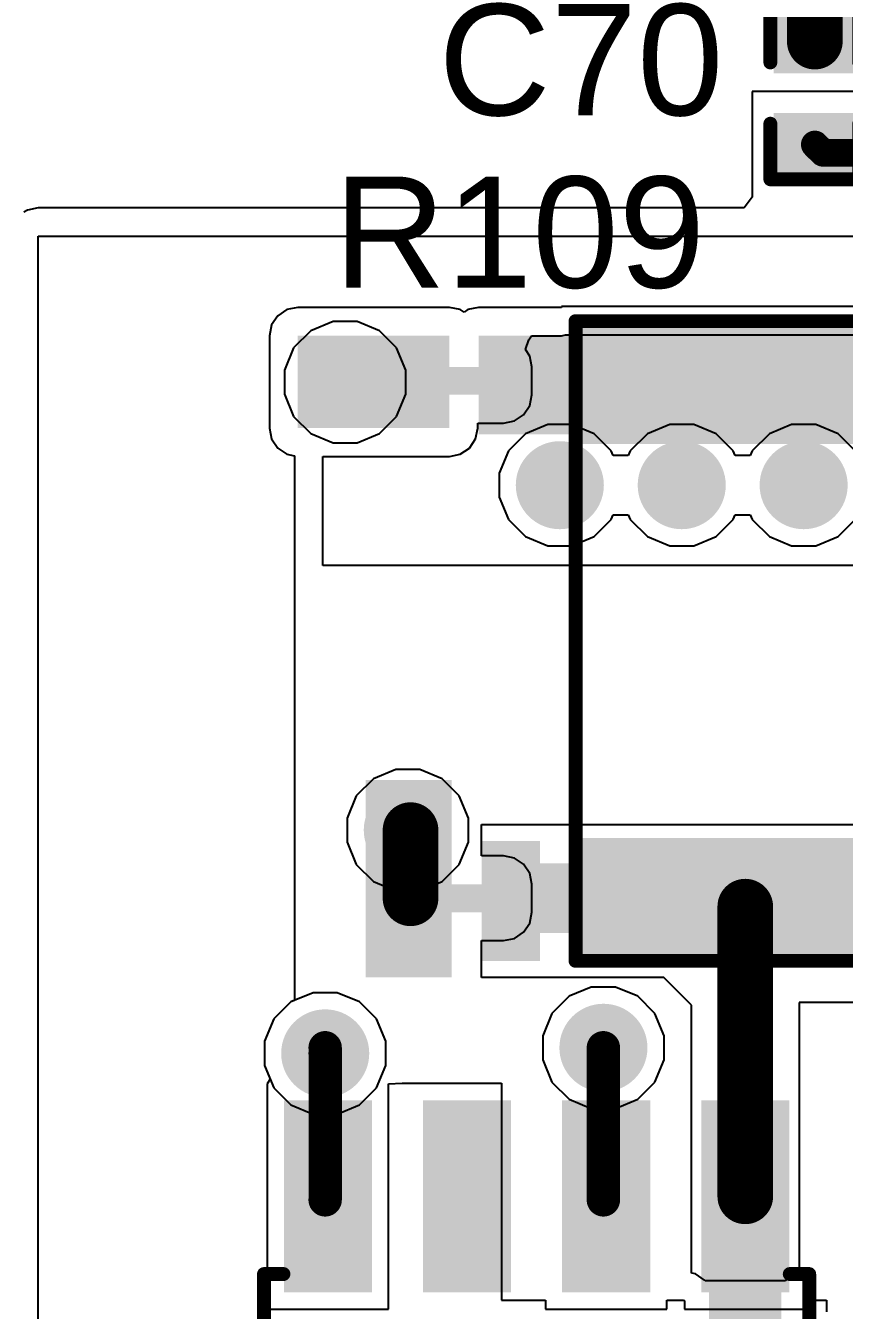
# Model space of a CAD drawing. Header units: millimetres. Extents: x 0 to 5423, y 0 to 5425.
# Drawn here: x 114.33 to 121.81, y 13.72 to 25.46 of the extents above; entities that cross this region are included whole.
import ezdxf

# ---------------------------------------------------------------- set-up
doc = ezdxf.new("R2010")
doc.units = ezdxf.units.MM
for name, color, linetype in [('BottomLayer', 5, 'Continuous'), ('BottomSolder', 6, 'Continuous'), ('TopLayer', 1, 'Continuous'), ('TopOverlay', 2, 'Continuous'), ('TopPaste', 8, 'Continuous'), ('TopSolder', 216, 'Continuous'), ('ViaHoleLayer', 16, 'Continuous')]:
    doc.layers.add(name, color=color, linetype=linetype)
doc.styles.add('Arial', font='', dxfattribs={"height": 0.2})
doc.styles.get('Arial').set_extended_font_data('Arial')

# ---------------------------------------------------------------- blocks, each defined once
blk = doc.blocks.new('N___T___P___60')
at = {"layer": 'TopLayer'}
for points in [[(-0.699, -0.318), (-0.699, 0.318), (-0.241, 0.318), (-0.241, -0.318)], [(0.241, -0.318), (0.241, 0.318), (0.699, 0.318), (0.699, -0.318)], [(-0.383, -0.127), (0.379, -0.127), (0.379, 0.127), (-0.383, 0.127)]]:
    blk.add_hatch(color=1, dxfattribs=at).paths.add_polyline_path(points)
at = {"layer": 'TopPaste'}
for points in [[(-0.699, -0.318), (-0.699, 0.318), (-0.241, 0.318), (-0.241, -0.318)], [(0.241, -0.318), (0.241, 0.318), (0.699, 0.318), (0.699, -0.318)]]:
    blk.add_hatch(color=8, dxfattribs=at).paths.add_polyline_path(points)
blk = doc.blocks.new('N___T___P___61')
at = {"layer": 'TopLayer'}
for points in [[(-0.699, -0.318), (-0.699, 0.318), (-0.241, 0.318), (-0.241, -0.318)], [(0.241, -0.318), (0.241, 0.318), (0.699, 0.318), (0.699, -0.318)], [(-0.383, -0.127), (0.379, -0.127), (0.379, 0.127), (-0.383, 0.127)]]:
    blk.add_hatch(color=1, dxfattribs=at).paths.add_polyline_path(points)
at = {"layer": 'TopPaste'}
for points in [[(-0.699, -0.318), (-0.699, 0.318), (-0.241, 0.318), (-0.241, -0.318)], [(0.241, -0.318), (0.241, 0.318), (0.699, 0.318), (0.699, -0.318)]]:
    blk.add_hatch(color=8, dxfattribs=at).paths.add_polyline_path(points)
blk = doc.blocks.new('SOIC_8_124')
at = {"layer": 'TopLayer'}
for points in [[(-1.925, 2.205), (-1.925, 1.605), (-3.475, 1.605), (-3.475, 2.205)], [(3.475, 2.205), (3.475, 1.605), (1.925, 1.605), (1.925, 2.205)], [(-1.925, 0.935), (-1.925, 0.335), (-3.475, 0.335), (-3.475, 0.935)], [(3.475, 0.935), (3.475, 0.335), (1.925, 0.335), (1.925, 0.935)], [(-1.925, -0.335), (-1.925, -0.935), (-3.475, -0.935), (-3.475, -0.335)], [(3.475, -0.335), (3.475, -0.935), (1.925, -0.935), (1.925, -0.335)], [(-1.925, -1.605), (-1.925, -2.205), (-3.475, -2.205), (-3.475, -1.605)], [(3.475, -1.605), (3.475, -2.205), (1.925, -2.205), (1.925, -1.605)]]:
    blk.add_hatch(color=1, dxfattribs=at).paths.add_polyline_path(points)
at = {"layer": 'TopOverlay'}
blk.add_hatch(color=2, dxfattribs=at).paths.add_polyline_path([(-1.828, 1.573), (-1.498, 1.573), (-1.498, 2.234), (-1.828, 2.234)])
at = {"layer": 'TopPaste'}
for points in [[(-1.925, 2.205), (-1.925, 1.605), (-3.475, 1.605), (-3.475, 2.205)], [(3.475, 2.205), (3.475, 1.605), (1.925, 1.605), (1.925, 2.205)], [(-1.925, 0.935), (-1.925, 0.335), (-3.475, 0.335), (-3.475, 0.935)], [(3.475, 0.935), (3.475, 0.335), (1.925, 0.335), (1.925, 0.935)], [(-1.925, -0.335), (-1.925, -0.935), (-3.475, -0.935), (-3.475, -0.335)], [(3.475, -0.335), (3.475, -0.935), (1.925, -0.935), (1.925, -0.335)], [(-1.925, -1.605), (-1.925, -2.205), (-3.475, -2.205), (-3.475, -1.605)], [(3.475, -1.605), (3.475, -2.205), (1.925, -2.205), (1.925, -1.605)]]:
    blk.add_hatch(color=8, dxfattribs=at).paths.add_polyline_path(points)
at = {"layer": 'TopSolder'}
for points in [[(-1.823, 2.307), (-1.823, 1.503), (-3.577, 1.503), (-3.577, 2.307)], [(3.577, 2.307), (3.577, 1.503), (1.823, 1.503), (1.823, 2.307)], [(-1.823, 1.037), (-1.823, 0.233), (-3.577, 0.233), (-3.577, 1.037)], [(3.577, 1.037), (3.577, 0.233), (1.823, 0.233), (1.823, 1.037)], [(-1.823, -0.233), (-1.823, -1.037), (-3.577, -1.037), (-3.577, -0.233)], [(3.577, -0.233), (3.577, -1.037), (1.823, -1.037), (1.823, -0.233)], [(-1.823, -1.503), (-1.823, -2.307), (-3.577, -2.307), (-3.577, -1.503)], [(3.577, -1.503), (3.577, -2.307), (1.823, -2.307), (1.823, -1.503)]]:
    blk.add_hatch(color=216, dxfattribs=at).paths.add_polyline_path(points)
at = {"layer": 'TopOverlay', "const_width": 0.127}
for points in [[(-1.991, 2.311), (-1.991, 2.489)], [(1.991, 2.489), (-1.991, 2.489)], [(1.991, 2.311), (1.991, 2.489)], [(-3.632, 1.905), (-3.759, 2.032)], [(-3.759, 1.778), (-3.759, 2.032)], [(-3.759, 1.778), (-3.632, 1.905)], [(-1.991, -2.489), (-1.991, -2.311)], [(1.991, -2.489), (1.991, -2.311)], [(1.991, -2.489), (-1.991, -2.489)]]:
    blk.add_lwpolyline(points, dxfattribs=at)
at = {"layer": 'TopOverlay', "const_width": 0.0635}
for points in [[(-2.022, 2.489, 1), (-1.959, 2.489, 1)], [(-2.022, 2.489, 1), (-1.959, 2.489, 1)], [(1.959, 2.489, 1), (2.022, 2.489, 1)], [(1.959, 2.489, 1), (2.022, 2.489, 1)], [(-2.022, 2.311, 1), (-1.959, 2.311, 1)], [(1.959, 2.311, 1), (2.022, 2.311, 1)], [(-3.791, 2.032, 1), (-3.727, 2.032, 1)], [(-3.791, 2.032, 1), (-3.727, 2.032, 1)], [(-3.664, 1.905, 1), (-3.6, 1.905, 1)], [(-3.664, 1.905, 1), (-3.6, 1.905, 1)], [(-3.791, 1.778, 1), (-3.727, 1.778, 1)], [(-3.791, 1.778, 1), (-3.727, 1.778, 1)], [(-2.022, -2.311, 1), (-1.959, -2.311, 1)], [(1.959, -2.311, 1), (2.022, -2.311, 1)], [(-2.022, -2.489, 1), (-1.959, -2.489, 1)], [(-2.022, -2.489, 1), (-1.959, -2.489, 1)], [(1.959, -2.489, 1), (2.022, -2.489, 1)], [(1.959, -2.489, 1), (2.022, -2.489, 1)]]:
    blk.add_lwpolyline(points, format="xyb", close=True, dxfattribs=at)
blk = doc.blocks.new('RES_2010_195')
at = {"layer": 'TopLayer'}
for points in [[(-2.8, 1.4), (-1.9, 1.4), (-1.9, -1.4), (-2.8, -1.4)], [(1.9, 1.4), (2.8, 1.4), (2.8, -1.4), (1.9, -1.4)]]:
    blk.add_hatch(color=1, dxfattribs=at).paths.add_polyline_path(points)
at = {"layer": 'TopPaste'}
for points in [[(-2.8, 1.4), (-1.9, 1.4), (-1.9, -1.4), (-2.8, -1.4)], [(1.9, 1.4), (2.8, 1.4), (2.8, -1.4), (1.9, -1.4)]]:
    blk.add_hatch(color=8, dxfattribs=at).paths.add_polyline_path(points)
at = {"layer": 'TopSolder'}
for points in [[(-2.902, 1.502), (-1.798, 1.502), (-1.798, -1.502), (-2.902, -1.502)], [(1.798, 1.502), (2.902, 1.502), (2.902, -1.502), (1.798, -1.502)]]:
    blk.add_hatch(color=216, dxfattribs=at).paths.add_polyline_path(points)
at = {"layer": 'TopOverlay', "const_width": 0.127}
for points in [[(2.921, 1.524), (-2.921, 1.524)], [(-2.921, -1.524), (-2.921, 1.524)], [(2.921, -1.524), (2.921, 1.524)], [(2.921, -1.524), (-2.921, -1.524)]]:
    blk.add_lwpolyline(points, dxfattribs=at)
at = {"layer": 'TopOverlay', "const_width": 0.0635}
for points in [[(-2.953, 1.524, 1), (-2.889, 1.524, 1)], [(-2.953, 1.524, 1), (-2.889, 1.524, 1)], [(2.889, 1.524, 1), (2.953, 1.524, 1)], [(2.889, 1.524, 1), (2.953, 1.524, 1)], [(-2.953, -1.524, 1), (-2.889, -1.524, 1)], [(-2.953, -1.524, 1), (-2.889, -1.524, 1)], [(2.889, -1.524, 1), (2.953, -1.524, 1)], [(2.889, -1.524, 1), (2.953, -1.524, 1)]]:
    blk.add_lwpolyline(points, format="xyb", close=True, dxfattribs=at)
blk = doc.blocks.new('C___0402_356')
at = {"layer": 'TopLayer'}
for points in [[(-0.699, -0.318), (-0.699, 0.318), (-0.241, 0.318), (-0.241, -0.318)], [(0.241, -0.318), (0.241, 0.318), (0.699, 0.318), (0.699, -0.318)]]:
    blk.add_hatch(color=1, dxfattribs=at).paths.add_polyline_path(points)
at = {"layer": 'TopPaste'}
for points in [[(-0.699, -0.318), (-0.699, 0.318), (-0.241, 0.318), (-0.241, -0.318)], [(0.241, -0.318), (0.241, 0.318), (0.699, 0.318), (0.699, -0.318)]]:
    blk.add_hatch(color=8, dxfattribs=at).paths.add_polyline_path(points)
at = {"layer": 'TopSolder'}
for points in [[(-0.758, -0.377), (-0.758, 0.377), (-0.181, 0.377), (-0.181, -0.377)], [(0.181, -0.377), (0.181, 0.377), (0.758, 0.377), (0.758, -0.377)]]:
    blk.add_hatch(color=216, dxfattribs=at).paths.add_polyline_path(points)
at = {"layer": 'TopOverlay', "const_width": 0.127}
for points in [[(-0.787, 0.406), (-0.279, 0.406)], [(-0.787, 0.406), (-0.787, -0.406)], [(0.279, 0.406), (0.787, 0.406)], [(0.787, 0.406), (0.787, -0.406)], [(-0.787, -0.406), (-0.279, -0.406)], [(0.279, -0.406), (0.787, -0.406)]]:
    blk.add_lwpolyline(points, dxfattribs=at)
at = {"layer": 'TopOverlay', "const_width": 0.0635}
for points in [[(-0.819, 0.406, 1), (-0.756, 0.406, 1)], [(-0.819, 0.406, 1), (-0.756, 0.406, 1)], [(-0.311, 0.406, 1), (-0.248, 0.406, 1)], [(0.248, 0.406, 1), (0.311, 0.406, 1)], [(0.756, 0.406, 1), (0.819, 0.406, 1)], [(0.756, 0.406, 1), (0.819, 0.406, 1)], [(-0.819, -0.406, 1), (-0.756, -0.406, 1)], [(-0.819, -0.406, 1), (-0.756, -0.406, 1)], [(-0.311, -0.406, 1), (-0.248, -0.406, 1)], [(0.248, -0.406, 1), (0.311, -0.406, 1)], [(0.756, -0.406, 1), (0.819, -0.406, 1)], [(0.756, -0.406, 1), (0.819, -0.406, 1)]]:
    blk.add_lwpolyline(points, format="xyb", close=True, dxfattribs=at)

msp = doc.modelspace()

# ---------------------------------------------------------------- hatches: boundary and pattern name
at = {"layer": 'BottomLayer'}
h = msp.add_hatch(color=5, dxfattribs=at)
edge = h.paths.add_edge_path()
edge.add_arc((117.251, 22.2), 0.3, 0, 360)
h = msp.add_hatch(color=5, dxfattribs=at)
edge = h.paths.add_edge_path()
edge.add_arc((119.211, 21.26), 0.3, 0, 360)
h = msp.add_hatch(color=5, dxfattribs=at)
edge = h.paths.add_edge_path()
edge.add_arc((120.324, 21.26), 0.3, 0, 360)
h = msp.add_hatch(color=5, dxfattribs=at)
edge = h.paths.add_edge_path()
edge.add_arc((121.437, 21.26), 0.3, 0, 360)
h = msp.add_hatch(color=5, dxfattribs=at)
edge = h.paths.add_edge_path()
edge.add_arc((117.823, 18.11), 0.3, 0, 360)
h = msp.add_hatch(color=5, dxfattribs=at)
edge = h.paths.add_edge_path()
edge.add_arc((117.069, 16.071), 0.3, 0, 360)
h = msp.add_hatch(color=5, dxfattribs=at)
edge = h.paths.add_edge_path()
edge.add_arc((119.609, 16.122), 0.3, 0, 360)
at = {"layer": 'BottomSolder'}
h = msp.add_hatch(color=6, dxfattribs=at)
edge = h.paths.add_edge_path()
edge.add_arc((117.251, 22.2), 0.402, 0, 360)
h = msp.add_hatch(color=6, dxfattribs=at)
edge = h.paths.add_edge_path()
edge.add_arc((119.211, 21.26), 0.402, 0, 360)
h = msp.add_hatch(color=6, dxfattribs=at)
edge = h.paths.add_edge_path()
edge.add_arc((120.324, 21.26), 0.402, 0, 360)
h = msp.add_hatch(color=6, dxfattribs=at)
edge = h.paths.add_edge_path()
edge.add_arc((121.437, 21.26), 0.402, 0, 360)
h = msp.add_hatch(color=6, dxfattribs=at)
edge = h.paths.add_edge_path()
edge.add_arc((117.823, 18.11), 0.402, 0, 360)
h = msp.add_hatch(color=6, dxfattribs=at)
edge = h.paths.add_edge_path()
edge.add_arc((117.069, 16.071), 0.402, 0, 360)
h = msp.add_hatch(color=6, dxfattribs=at)
edge = h.paths.add_edge_path()
edge.add_arc((119.609, 16.122), 0.402, 0, 360)
at = {"layer": 'TopLayer'}
for points in [[(118.203, 22.625), (116.819, 22.625), (116.819, 21.781), (118.203, 21.781)], [(118.47, 21.725), (120.934, 21.725), (120.934, 22.625), (118.47, 22.625)], [(118.224, 16.764), (118.224, 18.568), (117.437, 18.568), (117.437, 16.764)], [(119.029, 18.009), (118.496, 18.009), (118.496, 16.916), (119.029, 16.916)], [(118.661, 17.17), (120.045, 17.17), (120.045, 17.805), (118.661, 17.805)]]:
    msp.add_hatch(color=1, dxfattribs=at).paths.add_polyline_path(points)
h = msp.add_hatch(color=1, dxfattribs=at)
edge = h.paths.add_edge_path()
edge.add_arc((117.251, 22.2), 0.3, 0, 360)
h = msp.add_hatch(color=1, dxfattribs=at)
edge = h.paths.add_edge_path()
edge.add_arc((119.211, 21.26), 0.3, 0, 360)
h = msp.add_hatch(color=1, dxfattribs=at)
edge = h.paths.add_edge_path()
edge.add_arc((120.324, 21.26), 0.3, 0, 360)
h = msp.add_hatch(color=1, dxfattribs=at)
edge = h.paths.add_edge_path()
edge.add_arc((121.437, 21.26), 0.3, 0, 360)
h = msp.add_hatch(color=1, dxfattribs=at)
edge = h.paths.add_edge_path()
edge.add_arc((117.823, 18.11), 0.3, 0, 360)
h = msp.add_hatch(color=1, dxfattribs=at)
edge = h.paths.add_edge_path()
edge.add_arc((117.069, 16.071), 0.3, 0, 360)
h = msp.add_hatch(color=1, dxfattribs=at)
edge = h.paths.add_edge_path()
edge.add_arc((119.609, 16.122), 0.3, 0, 360)
at = {"layer": 'TopSolder'}
h = msp.add_hatch(color=216, dxfattribs=at)
edge = h.paths.add_edge_path()
edge.add_arc((117.251, 22.2), 0.402, 0, 360)
h = msp.add_hatch(color=216, dxfattribs=at)
edge = h.paths.add_edge_path()
edge.add_arc((119.211, 21.26), 0.402, 0, 360)
h = msp.add_hatch(color=216, dxfattribs=at)
edge = h.paths.add_edge_path()
edge.add_arc((120.324, 21.26), 0.402, 0, 360)
h = msp.add_hatch(color=216, dxfattribs=at)
edge = h.paths.add_edge_path()
edge.add_arc((121.437, 21.26), 0.402, 0, 360)
h = msp.add_hatch(color=216, dxfattribs=at)
edge = h.paths.add_edge_path()
edge.add_arc((117.823, 18.11), 0.402, 0, 360)
h = msp.add_hatch(color=216, dxfattribs=at)
edge = h.paths.add_edge_path()
edge.add_arc((117.069, 16.071), 0.402, 0, 360)
h = msp.add_hatch(color=216, dxfattribs=at)
edge = h.paths.add_edge_path()
edge.add_arc((119.609, 16.122), 0.402, 0, 360)
at = {"layer": 'ViaHoleLayer'}
h = msp.add_hatch(color=16, dxfattribs=at)
edge = h.paths.add_edge_path()
edge.add_arc((117.251, 22.2), 0.15, 0, 360)
h = msp.add_hatch(color=16, dxfattribs=at)
edge = h.paths.add_edge_path()
edge.add_arc((119.211, 21.26), 0.15, 0, 360)
h = msp.add_hatch(color=16, dxfattribs=at)
edge = h.paths.add_edge_path()
edge.add_arc((120.324, 21.26), 0.15, 0, 360)
h = msp.add_hatch(color=16, dxfattribs=at)
edge = h.paths.add_edge_path()
edge.add_arc((121.437, 21.26), 0.15, 0, 360)
h = msp.add_hatch(color=16, dxfattribs=at)
edge = h.paths.add_edge_path()
edge.add_arc((117.823, 18.11), 0.15, 0, 360)
h = msp.add_hatch(color=16, dxfattribs=at)
edge = h.paths.add_edge_path()
edge.add_arc((117.069, 16.071), 0.15, 0, 360)
h = msp.add_hatch(color=16, dxfattribs=at)
edge = h.paths.add_edge_path()
edge.add_arc((119.609, 16.122), 0.15, 0, 360)

# ---------------------------------------------------------------- linework, layer by layer
at = {"layer": 'BottomLayer'}
for p, q in [((116.937, 22.67), (116.781, 22.514)), ((117.141, 22.754), (116.937, 22.67)), ((117.361, 22.754), (117.141, 22.754)), ((117.565, 22.67), (117.361, 22.754)), ((117.72, 22.514), (117.565, 22.67)), ((116.781, 22.514), (116.697, 22.31)), ((117.805, 22.31), (117.72, 22.514)), ((116.697, 22.31), (116.697, 22.09)), ((117.805, 22.09), (117.805, 22.31)), ((116.697, 22.09), (116.781, 21.886)), ((117.72, 21.886), (117.805, 22.09)), ((116.781, 21.886), (116.937, 21.731)), ((117.565, 21.731), (117.72, 21.886)), ((116.937, 21.731), (117.141, 21.646)), ((117.361, 21.646), (117.565, 21.731)), ((118.897, 21.729), (118.741, 21.574)), ((119.101, 21.814), (118.897, 21.729)), ((119.321, 21.814), (119.101, 21.814)), ((119.525, 21.729), (119.321, 21.814)), ((119.681, 21.574), (119.525, 21.729)), ((120.01, 21.729), (119.854, 21.574)), ((120.214, 21.814), (120.01, 21.729)), ((120.434, 21.814), (120.214, 21.814)), ((120.638, 21.729), (120.434, 21.814)), ((120.794, 21.574), (120.638, 21.729)), ((121.124, 21.729), (120.968, 21.574)), ((121.327, 21.814), (121.124, 21.729)), ((121.548, 21.814), (121.327, 21.814)), ((121.751, 21.729), (121.548, 21.814)), ((121.907, 21.574), (121.751, 21.729)), ((117.141, 21.646), (117.361, 21.646)), ((118.741, 21.574), (118.657, 21.37)), ((119.699, 21.53), (119.681, 21.574)), ((119.836, 21.53), (119.699, 21.53)), ((119.854, 21.574), (119.836, 21.53)), ((120.812, 21.53), (120.794, 21.574)), ((120.95, 21.53), (120.812, 21.53)), ((120.968, 21.574), (120.95, 21.53)), ((118.657, 21.37), (118.657, 21.15)), ((118.657, 21.15), (118.741, 20.946)), ((118.741, 20.946), (118.897, 20.79)), ((119.525, 20.79), (119.681, 20.946)), ((119.681, 20.946), (119.699, 20.99)), ((119.699, 20.99), (119.836, 20.99)), ((119.836, 20.99), (119.854, 20.946)), ((119.854, 20.946), (120.01, 20.79)), ((120.638, 20.79), (120.794, 20.946)), ((120.794, 20.946), (120.812, 20.99)), ((120.812, 20.99), (120.95, 20.99)), ((120.95, 20.99), (120.968, 20.946)), ((120.968, 20.946), (121.124, 20.79)), ((121.751, 20.79), (121.907, 20.946)), ((118.897, 20.79), (119.101, 20.706)), ((119.321, 20.706), (119.525, 20.79)), ((120.01, 20.79), (120.214, 20.706)), ((120.434, 20.706), (120.638, 20.79)), ((121.124, 20.79), (121.327, 20.706)), ((121.548, 20.706), (121.751, 20.79)), ((119.101, 20.706), (119.321, 20.706)), ((120.214, 20.706), (120.434, 20.706)), ((121.327, 20.706), (121.548, 20.706)), ((117.713, 18.664), (117.509, 18.579)), ((117.933, 18.664), (117.713, 18.664)), ((118.137, 18.579), (117.933, 18.664)), ((117.509, 18.579), (117.353, 18.424)), ((118.292, 18.424), (118.137, 18.579)), ((117.353, 18.424), (117.269, 18.22)), ((118.377, 18.22), (118.292, 18.424)), ((117.269, 18.22), (117.269, 18)), ((118.377, 18), (118.377, 18.22)), ((117.269, 18), (117.353, 17.796)), ((118.292, 17.796), (118.377, 18)), ((117.353, 17.796), (117.509, 17.64)), ((118.137, 17.64), (118.292, 17.796)), ((117.509, 17.64), (117.713, 17.556)), ((117.933, 17.556), (118.137, 17.64)), ((117.713, 17.556), (117.933, 17.556)), ((119.498, 16.676), (119.295, 16.592)), ((119.719, 16.676), (119.498, 16.676)), ((119.922, 16.592), (119.719, 16.676)), ((116.958, 16.625), (116.755, 16.541)), ((117.179, 16.625), (116.958, 16.625)), ((117.382, 16.541), (117.179, 16.625)), ((119.295, 16.592), (119.139, 16.436)), ((120.078, 16.436), (119.922, 16.592)), ((116.755, 16.541), (116.599, 16.385)), ((117.538, 16.385), (117.382, 16.541)), ((119.139, 16.436), (119.055, 16.232)), ((120.163, 16.232), (120.078, 16.436)), ((116.599, 16.385), (116.515, 16.181)), ((117.623, 16.181), (117.538, 16.385)), ((119.055, 16.232), (119.055, 16.012)), ((120.163, 16.012), (120.163, 16.232)), ((116.515, 16.181), (116.515, 15.961)), ((117.623, 15.961), (117.623, 16.181)), ((116.515, 15.961), (116.599, 15.757)), ((117.538, 15.757), (117.623, 15.961)), ((119.055, 16.012), (119.139, 15.808)), ((120.078, 15.808), (120.163, 16.012)), ((116.599, 15.757), (116.755, 15.602)), ((117.382, 15.602), (117.538, 15.757)), ((119.139, 15.808), (119.295, 15.652)), ((119.922, 15.652), (120.078, 15.808)), ((119.295, 15.652), (119.498, 15.568)), ((119.719, 15.568), (119.922, 15.652)), ((116.755, 15.602), (116.958, 15.517)), ((116.958, 15.517), (117.179, 15.517)), ((117.179, 15.517), (117.382, 15.602)), ((119.498, 15.568), (119.719, 15.568))]:
    msp.add_line(p, q, dxfattribs=at)
at = {"layer": 'TopLayer'}
for p, q in [((122.111, 24.854), (120.968, 24.854)), ((120.968, 24.854), (120.968, 23.889)), ((120.968, 23.889), (120.894, 23.792)), ((114.35, 23.772), (114.319, 23.752)), ((114.449, 23.792), (114.35, 23.772)), ((120.894, 23.792), (114.449, 23.792)), ((114.449, 11.429), (114.449, 23.533)), ((114.449, 23.533), (122.556, 23.533)), ((116.819, 22.884), (116.72, 22.864)), ((118.203, 22.884), (116.819, 22.884)), ((118.302, 22.864), (118.203, 22.884)), ((118.47, 22.884), (118.371, 22.864)), ((119.225, 22.884), (118.47, 22.884)), ((122.533, 22.891), (119.225, 22.891)), ((119.225, 22.891), (119.225, 22.884)), ((116.636, 22.808), (116.58, 22.724)), ((116.72, 22.864), (116.636, 22.808)), ((118.337, 22.841), (118.302, 22.864)), ((118.371, 22.864), (118.337, 22.841)), ((116.58, 22.724), (116.56, 22.625)), ((116.56, 22.625), (116.56, 21.781)), ((118.897, 22.498), (118.927, 22.588)), ((118.927, 22.588), (118.953, 22.625)), ((118.953, 22.625), (119.225, 22.625)), ((119.225, 22.625), (119.263, 22.632)), ((119.263, 22.632), (122.285, 22.632)), ((118.936, 22.439), (118.897, 22.498)), ((118.956, 22.34), (118.936, 22.439)), ((118.956, 22.086), (118.956, 22.34)), ((118.936, 21.987), (118.956, 22.086)), ((118.88, 21.903), (118.936, 21.987)), ((118.462, 21.781), (118.462, 21.827)), ((118.462, 21.827), (118.697, 21.827)), ((118.697, 21.827), (118.796, 21.847)), ((118.796, 21.847), (118.88, 21.903)), ((116.56, 21.781), (116.58, 21.682)), ((118.442, 21.682), (118.462, 21.781)), ((116.58, 21.682), (116.636, 21.598)), ((116.636, 21.598), (116.72, 21.542)), ((118.302, 21.542), (118.386, 21.598)), ((118.386, 21.598), (118.442, 21.682)), ((116.72, 21.542), (116.789, 21.528)), ((116.789, 21.528), (116.789, 16.555)), ((117.048, 20.528), (117.048, 21.522)), ((117.048, 21.522), (118.203, 21.522)), ((118.203, 21.522), (118.302, 21.542)), ((122.431, 20.528), (117.048, 20.528)), ((118.496, 17.874), (118.496, 18.161)), ((118.496, 18.161), (123.511, 18.161)), ((118.697, 17.874), (118.496, 17.874)), ((118.796, 17.854), (118.697, 17.874)), ((118.88, 17.798), (118.796, 17.854)), ((118.936, 17.714), (118.88, 17.798)), ((118.956, 17.615), (118.936, 17.714)), ((118.956, 17.361), (118.956, 17.615)), ((118.88, 17.177), (118.936, 17.261)), ((118.936, 17.261), (118.956, 17.361)), ((118.796, 17.121), (118.88, 17.177)), ((118.496, 16.764), (118.496, 17.102)), ((118.496, 17.102), (118.697, 17.102)), ((118.697, 17.102), (118.796, 17.121)), ((120.16, 16.764), (118.496, 16.764)), ((120.414, 16.51), (120.16, 16.764)), ((116.789, 16.555), (116.755, 16.541)), ((116.755, 16.541), (116.599, 16.385)), ((120.414, 14.063), (120.414, 16.51)), ((122.332, 16.535), (121.395, 16.535)), ((121.395, 16.535), (121.395, 14.063)), ((116.599, 16.385), (116.515, 16.181)), ((116.515, 16.181), (116.515, 15.961)), ((116.515, 15.961), (116.567, 15.834)), ((116.567, 15.834), (116.54, 15.794)), ((116.54, 15.794), (116.54, 15.794)), ((116.54, 15.794), (116.54, 13.736)), ((117.648, 15.794), (117.773, 15.798)), ((117.648, 13.736), (117.648, 15.794)), ((117.773, 15.798), (118.677, 15.798)), ((118.677, 15.798), (118.677, 13.817)), ((120.449, 14.056), (120.414, 14.063)), ((120.533, 14), (120.449, 14.056)), ((120.537, 13.995), (120.533, 14)), ((121.271, 13.995), (120.537, 13.995)), ((121.275, 14), (121.271, 13.995)), ((121.359, 14.056), (121.275, 14)), ((121.395, 14.063), (121.359, 14.056)), ((116.54, 13.736), (117.648, 13.736)), ((118.677, 13.817), (119.08, 13.817)), ((119.08, 13.817), (119.08, 13.736)), ((119.08, 13.736), (120.188, 13.736)), ((120.188, 13.736), (120.188, 13.817)), ((120.188, 13.817), (120.341, 13.817)), ((120.341, 13.817), (120.35, 13.811)), ((120.35, 13.811), (120.35, 13.736)), ((120.35, 13.736), (121.458, 13.736)), ((121.458, 13.811), (121.467, 13.817)), ((121.458, 13.736), (121.458, 13.811)), ((121.467, 13.817), (121.646, 13.817)), ((121.646, 13.817), (121.646, 13.71))]:
    msp.add_line(p, q, dxfattribs=at)
for points, const_width in [([(121.539, 25.311), (121.539, 26.07)], 0.508), ([(121.539, 24.371), (121.615, 24.296)], 0.254), ([(121.615, 24.296), (122.377, 24.296)], 0.254), ([(117.848, 17.487), (117.848, 18.11)], 0.508), ([(120.904, 14.765), (120.904, 17.411)], 0.508), ([(117.069, 16.071), (117.069, 16.122)], 0.305), ([(117.069, 14.733), (117.069, 16.071)], 0.305), ([(119.609, 14.733), (119.609, 16.122)], 0.305)]:
    msp.add_lwpolyline(points, dxfattribs=dict(at, const_width=const_width))
for points, const_width in [([(121.412, 25.311, 1), (121.666, 25.311, 1)], 0.254), ([(121.476, 24.371, 1), (121.603, 24.371, 1)], 0.127), ([(121.551, 24.296, 1), (121.678, 24.296, 1)], 0.127), ([(121.551, 24.296, 1), (121.678, 24.296, 1)], 0.127), ([(117.721, 18.11, 1), (117.975, 18.11, 1)], 0.254), ([(117.721, 17.487, 1), (117.975, 17.487, 1)], 0.254), ([(120.777, 17.411, 1), (121.031, 17.411, 1)], 0.254), ([(116.992, 16.122, 1), (117.145, 16.122, 1)], 0.152), ([(116.992, 16.071, 1), (117.145, 16.071, 1)], 0.152), ([(116.992, 16.071, 1), (117.145, 16.071, 1)], 0.152), ([(119.532, 16.122, 1), (119.685, 16.122, 1)], 0.152), ([(120.777, 14.765, 1), (121.031, 14.765, 1)], 0.254), ([(116.992, 14.733, 1), (117.145, 14.733, 1)], 0.152), ([(119.532, 14.733, 1), (119.685, 14.733, 1)], 0.152)]:
    msp.add_lwpolyline(points, format="xyb", close=True, dxfattribs=dict(at, const_width=const_width))

# ---------------------------------------------------------------- block references
for name, p, rotation in [('C___0402_356', (121.539, 24.841), 90), ('RES_2010_195', (120.879, 19.837), 270), ('SOIC_8_124', (118.999, 12.065), 270)]:
    msp.add_blockref(name, p, dxfattribs=dict(rotation=rotation))
for name, p in [('N___T___P___60', (118.318, 22.213)), ('N___T___P___61', (118.318, 17.487))]:
    msp.add_blockref(name, p)

# ---------------------------------------------------------------- texts
at = {"layer": 'TopOverlay', "style": 'Arial'}
for s, p in [('C70', (118.102, 24.638)), ('R109', (117.145, 23.063))]:
    msp.add_text(s, height=1.016, dxfattribs=at).set_placement(p)

doc.saveas('drawing.dxf')
